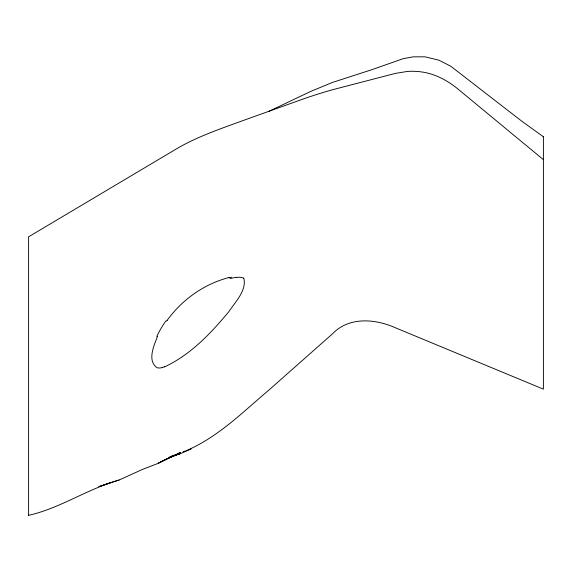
<?xml version="1.0" encoding="UTF-8"?>
<svg xmlns="http://www.w3.org/2000/svg" width="572" height="572" viewBox="0 0 572 572"><rect width="100%" height="100%" fill="white"/><g stroke="black" fill="none" stroke-linecap="round" stroke-linejoin="round"><path stroke-width="0.86" d="M157.5 336.429C153.997 345.431 146.918 360.853 157.085 367.71A26.198 11.59 -50.8 0 0 160.718 367.875L162.148 367.617M166.602 321.071L167.088 320.399M269.105 111.218L310.56 91.491L332.282 82.497L371.764 69.712L403.346 58.63L413.22 56.842L425.067 56.821L438.881 60.174L450.729 66.188L521.8 121.207L543.4 136.78M191.127 448.999L180.266 453.725L169.412 456.978M99.535 486.436L119.069 480.037L142.757 469.297L158.551 463.213L169.412 457.707L180.266 453.131L169.412 457.786L180.266 452.574L158.551 463.013L169.412 457.707L180.266 453.51L171.078 456.356M186.193 450.686C218.111 437.158 242.957 411.89 269.105 389.889L332.282 334.019C348.884 316.459 375.189 318.768 395.452 327.792L543.4 389.153L543.4 136.679M119.069 480.037C87.809 488.731 60.317 508.229 28.6 515.336M164.614 366.859C190.505 354.783 210.918 333.333 228.9 311.576C235.392 301.794 247.047 290.261 243.743 277.985M183.033 451.78L185.399 450.958M98.706 486.722L111.168 482.446M229.701 277.32C208.344 282.775 188.903 294.909 174.346 311.418A89.461 52.631 -31 0 0 167.088 320.399M543.4 159.652L458.622 89.582C447.404 80.223 433.876 73.023 419.14 71.643A66.109 66.109 0 0 0 407.3 71.45L395.452 73.38L332.282 89.804A471.971 471.971 0 0 0 300.693 99.9L237.516 122.537C215.937 130.445 194.058 138.109 174.346 150.136L28.6 236.815L28.6 515.386M230.316 278.55A38.803 10.203 -28.6 0 1 236.629 277.291M229.072 277.892A41.549 10.024 -27.2 0 1 231.524 277.277M236.851 277.399A36.558 11.419 -33.4 0 1 243.457 278.192M164.715 366.666A32.339 12.412 -44.4 0 1 162.248 367.453M156.792 336.508A94.759 53.26 -32.4 0 1 165.837 320.999"/></g></svg>
